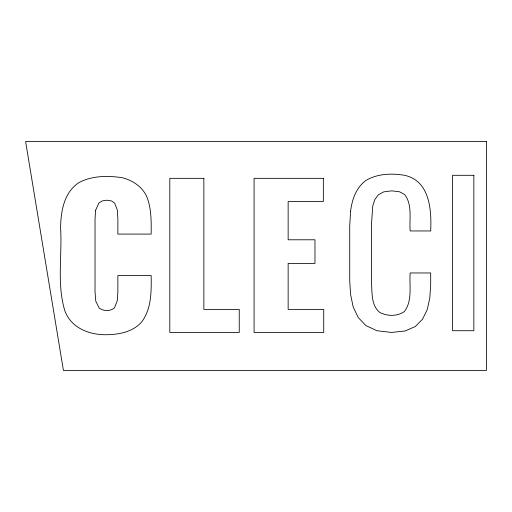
<?xml version="1.0" encoding="UTF-8"?>
<svg xmlns="http://www.w3.org/2000/svg" width="512" height="512" viewBox="0 0 512 512"><rect width="100%" height="100%" fill="white"/><g stroke="black" fill="none" stroke-linecap="round" stroke-linejoin="round"><path stroke-width="0.77" d="M350.586 211.232L349.722 225.958L349.722 280.832L350.586 294.554L353.171 306.925L358.163 317.434L365.837 325.536L376.87 330.72L391.546 332.448L405.171 330.957L415.341 326.496L422.534 319.206L427.232 309.613L429.824 297.862L430.688 284.48L430.688 272.966L410.157 272.966C409.203 285.734 412.653 300.627 404.403 311.533C397.357 316.595 387.398 316.326 379.84 312.493C371.469 305.824 372.128 293.939 371.59 284.288L371.59 222.694L372.742 206.003L374.81 199.578L378.31 194.874L383.776 191.853L391.738 190.848L399.462 191.757L404.595 194.49C412.589 204.653 409.197 218.912 410.157 230.95L430.688 230.95C431.629 209.933 429.875 180.858 404.595 175.302C391.514 173.171 377.51 173.574 365.837 180.486C356.102 187.763 352.026 199.584 350.586 211.232M95.603 210.304L95.034 219.245L95.034 291.731L95.795 301.242L99.219 308.096C103.565 311.302 110.259 311.482 114.438 307.904L117.293 300.672L117.862 291.731L117.862 275.558L151.162 275.558C151.366 291.283 151.635 308.416 141.882 321.696C133.184 331.866 119.584 334.477 106.829 334.726C89.44 335.04 71.04 328.154 64.781 310.566C56.723 283.77 62.291 255.277 60.595 227.808C60.8 211.226 64.045 192.243 79.053 182.522C92.294 175.648 107.597 175.546 122.048 177.67C132.902 180.358 142.733 186.995 147.162 197.555C151.469 209.242 151.29 221.805 151.162 234.086L117.862 234.086L117.862 218.675L117.293 209.92L114.63 203.072L111.539 200.928L106.829 200.218L102.17 200.928L98.835 203.072L95.603 210.304M486.4 141.542L25.6 141.542L63.43 370.458L486.4 370.458L486.4 141.542M473.856 175.302L452.563 175.302L452.563 330.72L473.856 330.72L473.856 175.302M203.859 178.336L169.805 178.336L169.805 332.448L239.245 332.448L239.245 309.427L203.859 309.427L203.859 178.336M323.341 178.336L254.086 178.336L254.086 332.448L323.725 332.448L323.725 309.427L288.141 309.427L288.141 263.386L314.97 263.386L314.97 239.789L288.141 239.789L288.141 201.549L323.341 201.549L323.341 178.336"/></g></svg>
